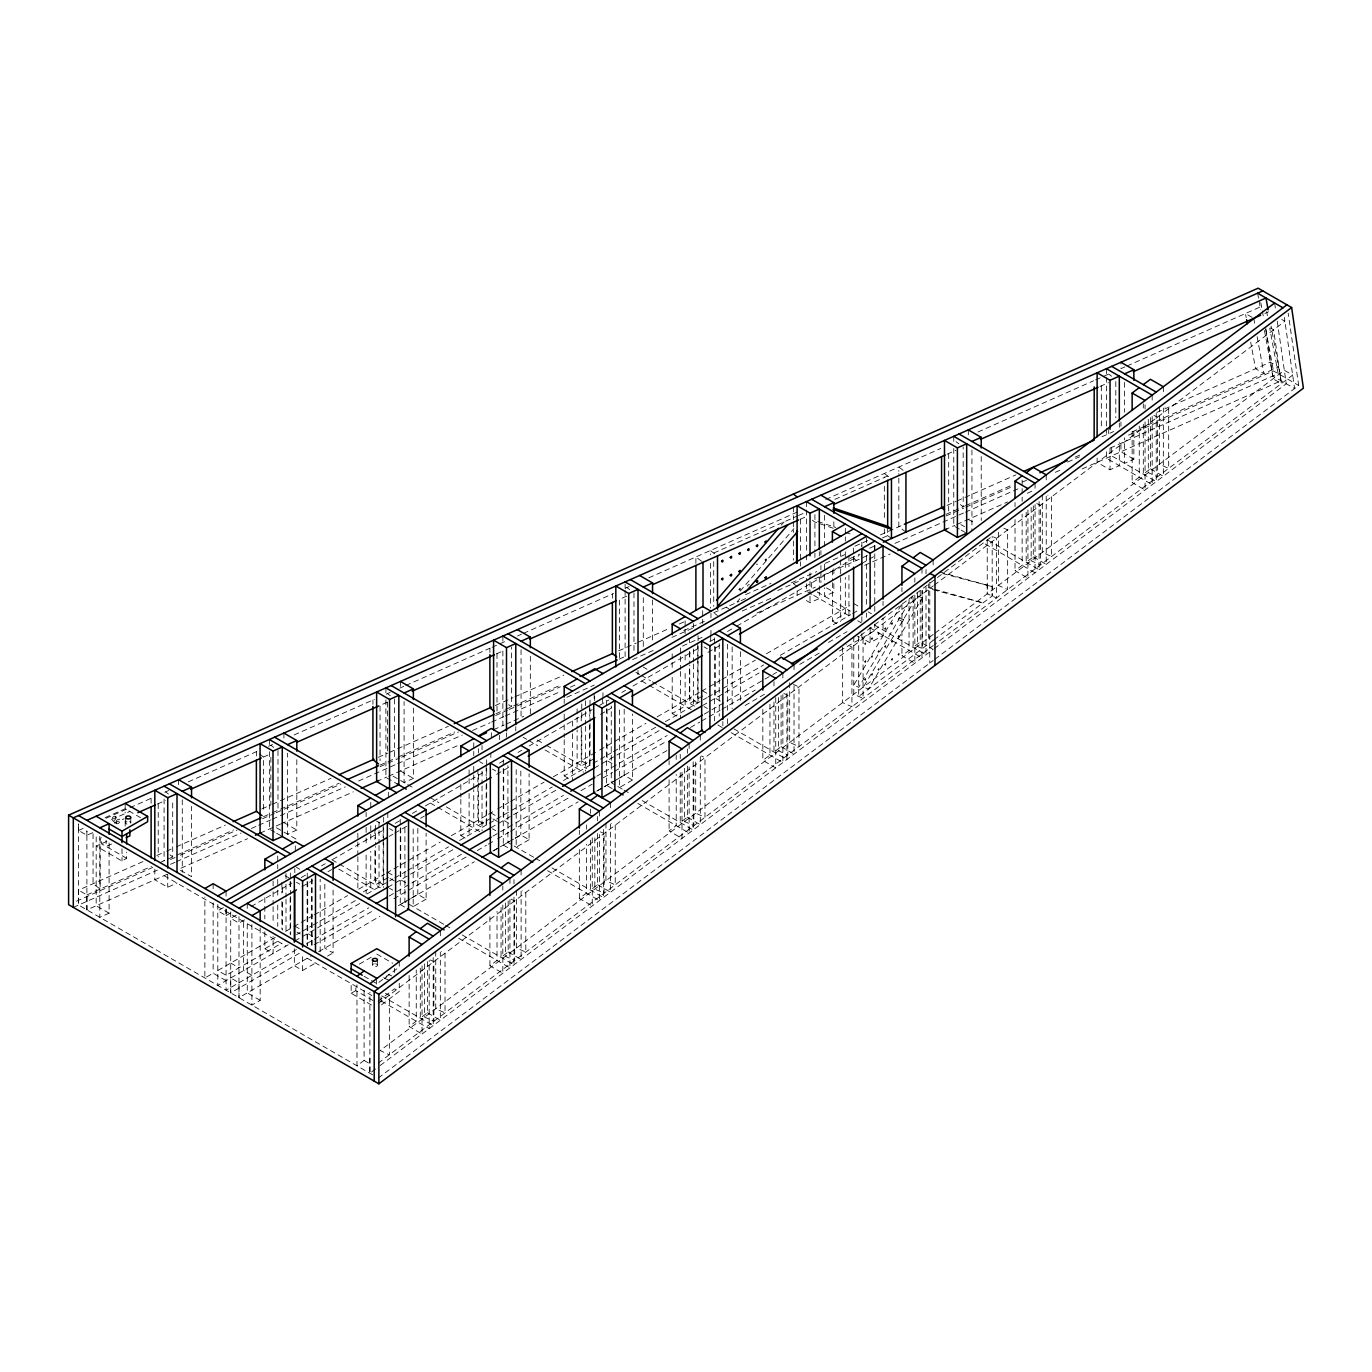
<?xml version="1.0" encoding="UTF-8"?>
<svg xmlns="http://www.w3.org/2000/svg" width="1372" height="1372" viewBox="0 0 1372 1372"><rect width="100%" height="100%" fill="white"/><g stroke="black" fill="none" stroke-linecap="round" stroke-linejoin="round"><path stroke-width="0.75" stroke-dasharray="5 3.75" d="M372.687 1074.859L78.547 905.04L78.547 890.136L143.134 861.513M92.764 832.667L86.899 835.274L78.547 830.454L78.547 824.058L78.547 905.04M167.213 874.273L86.899 909.859L86.899 894.938L78.547 890.136M86.899 835.274L86.899 831.003L86.899 909.859M223.362 907.629L217.805 910.854L226.071 915.621L226.071 909.224M299.302 953.3L230.719 992.899L230.719 977.979L238.985 982.746L238.985 997.667L311.907 955.581M294.328 948.669L294.328 965.717L302.595 970.501L315.509 963.041M302.595 970.501L302.595 953.437M307.242 881.544L307.242 945.479L307.242 868.75M320.173 951.825L320.173 879.366M324.821 884.185L324.821 948.121L333.087 952.888L333.087 888.953M371.469 1005.024L351.163 993.294L351.163 983.107M372.927 1000.497L355.828 990.618L355.828 984.496M375.585 1068.959L369.891 1073.247L369.891 992.265M376.357 984.118L376.357 978.013M381.039 997.032L381.039 1005.179L399.252 991.476L399.252 983.33M424.634 963.864L424.634 1017.149L433.895 1021.248L433.895 961.583L430.191 959.937M435.747 951.242L435.747 1008.78L445.025 1012.879L445.025 953.214L441.321 951.568M505.393 903.085L505.393 956.37L514.672 960.486L514.672 900.804L510.967 899.157M516.524 890.462L516.524 948.001L525.802 952.117L525.802 892.435L522.08 890.788M594.831 837.932L594.831 889.073L604.109 893.189L604.109 833.507L600.404 831.878M605.961 823.166L605.961 880.704L615.239 884.82L615.239 825.155L611.518 823.509M684.577 768.269L684.577 821.554L693.855 825.652L693.855 765.988M695.707 762.026L695.707 813.184L704.985 817.283L704.985 757.618L701.281 755.972M778.559 697.559L778.559 750.844L787.837 754.943L787.837 695.278L782.28 692.809M789.689 682.793L789.689 742.475L798.967 746.574L798.967 686.909L793.393 684.439M842.648 647.207L842.648 702.618L851.926 706.734L851.926 647.052L846.37 644.583M853.778 636.711L853.778 694.249L863.057 698.365L863.057 638.683L857.483 636.214M858.701 636.762L858.701 696.427L933.44 640.192L928.518 638.014L928.518 583.923M866.504 542.712L866.504 536.315M917.405 593.098L917.405 646.384L922.327 648.562L922.327 591.023M922.327 598.038L917.405 595.86L863.485 686.943L868.407 689.121L922.327 598.038L922.327 590.715M937.419 577.526L992.179 536.332L996.518 538.27L996.518 597.935L987.24 593.819L987.24 536.28M933.989 639.781L992.179 596.014L992.179 536.332M998.37 532.182L998.37 585.45L1007.648 589.566L1007.648 529.901L1003.927 528.254M1031.161 507.503L1031.161 560.771L1040.439 564.887L1040.439 505.222L1036.735 503.575M1042.291 494.863L1042.291 552.402L1051.569 556.518L1051.569 496.853L1047.848 495.206M1148.295 419.369L1148.295 472.654L1157.556 476.77L1157.556 417.088L1153.852 415.442M1159.409 406.747L1159.409 464.285L1168.687 468.401L1168.687 408.719L1164.982 407.072M747.757 585.261L747.757 586.17M901.267 604.915L853.778 685.143L858.701 687.338L912.672 596.151M781.285 525.116L784.047 521.909M740.16 591.109L793.891 528.666M737.056 601.965L739.8 598.758M757.653 564.218L756.366 564.235M748.083 584.798L749.352 584.781M860.416 635.476L935.704 578.83M378.003 1001.234L394.57 988.766L399.252 991.476M378.226 1003.481L933.217 585.895M934.212 585.158L1284.895 321.288L1281.568 319.367M364.095 990.104L364.095 1060.436L356.977 1065.787L356.977 984.804M422.044 965.819L422.044 1034.008L409.13 1026.548L416.248 1021.197L416.248 970.038M427.412 961.652L427.412 1012.793L420.295 1018.161L420.295 967.003M502.821 905.04L502.821 973.228L489.907 965.768L497.024 960.417L497.024 911.402M508.172 900.872L508.172 952.014L501.054 957.382L501.054 906.223M592.258 837.743L592.258 905.932L579.344 898.471L586.461 893.121L586.461 844.106M597.609 833.576L597.609 884.734L590.492 890.085L590.492 838.927M682.004 772.35L682.004 838.412L669.09 830.952L676.207 825.601L676.207 774.443M687.355 766.056L687.355 817.197L680.238 822.548L680.238 771.407M775.746 697.542L775.746 767.874L762.832 760.414L769.949 755.063L769.949 703.905M781.097 695.518L781.097 746.66L773.98 752.028L773.98 698.742M914.85 595.019L914.85 663.208L901.936 655.747L909.053 650.397L909.053 599.238M920.218 590.852L920.218 641.993L913.1 647.361L913.1 594.076M1027.937 509.921L1027.937 578.127L1015.023 570.666L1022.14 565.315L1022.14 514.157M1033.288 505.771L1033.288 556.912L1026.17 562.263L1026.17 511.121M1145.054 421.804L1145.054 489.993L1132.14 482.55L1139.257 477.182L1139.257 426.04M1150.422 417.637L1150.422 468.795L1143.305 474.146L1143.305 423.005M933.286 634.43L380.164 1050.592L389.356 1054.776L389.356 995.112L383.783 992.642M934.984 633.144L1284.329 370.303L1292.664 375.105L934.761 644.394M378.226 1063.146L933.217 645.577M380.147 1065.529L933.132 649.453L920.218 641.993M934.281 648.596L1286.267 383.748L1276.852 318.544M378.226 1078.066L933.2 660.498M934.915 659.212L1298.701 385.481L1288.154 313.108M106.913 841.328L96.177 846.078L122.005 860.999L126.653 858.306L126.653 852.201M226.071 915.621L231.628 912.414M236.276 915.09L230.719 918.314L238.985 923.082L244.542 919.875M251.11 906.532L291.893 882.985M301.154 877.634L308.563 873.364M321.545 865.869L325.25 863.725M332.659 859.455L384.572 829.477M395.205 823.337L401.241 819.856M412.372 813.425L417.928 810.217M425.354 805.947L486.511 770.618M499.494 763.124L505.05 759.917M518.033 752.422L521.737 750.295M529.146 746.008L592.172 709.616M599.581 705.345L608.859 699.994M621.825 692.5L625.529 690.356M632.955 686.086L699.686 647.55M709.804 641.702L715.344 638.512M727.486 631.497L734.895 627.227M736.747 626.147L859.129 555.506M302.012 886.689L312.302 880.755M327.959 871.717L331.664 869.574M389.134 836.406L392.838 834.262M394.69 833.181L407.158 825.995M420.638 818.209L424.342 816.066M496.63 774.322L510.161 766.519M600.439 714.4L611.672 707.918M707.952 652.335L720.917 644.84M861.856 563.463L867.396 560.273M869.213 559.227L874.77 556.003M226.071 980.671L213.14 973.211L204.874 977.979L204.874 896.996M275.257 937.35L217.805 970.519L226.071 975.286L281.672 943.181M285.565 931.399L291.944 927.712M293.797 926.649L299.353 923.425M301.205 922.361L312.336 915.947M314.188 914.867L347.545 895.607M358.675 889.193L384.623 874.204M386.475 873.141L392.032 869.917M393.884 868.853L406.867 861.359M408.719 860.295L440.223 842.099M451.354 835.685L487.129 815.037M488.432 814.282L495.841 809.995M497.693 808.931L508.823 802.5M510.676 801.437L544.032 782.177M553.31 776.826L597.78 751.136M599.65 750.072L612.615 742.578M614.467 741.497L645.989 723.318M657.102 716.887L700.577 691.78M701.589 691.214L720.129 680.495M721.981 679.432L755.355 660.172M766.468 653.741L849.903 605.584M264.83 931.691L264.83 948.738L277.744 941.278M363.374 891.834L370.766 887.581L370.766 851.343M388.327 877.428L375.413 884.889L375.413 846.524M460.838 799.344L460.838 835.565L473.752 828.105L473.752 789.758M491.33 817.969L478.416 825.43L478.416 789.192M564.201 739.68L564.201 775.9L577.115 768.44L577.115 730.076M594.676 758.304L581.762 765.765L581.762 729.527M672.194 677.322L672.194 713.543L685.125 706.083L685.125 669.862M702.687 695.947L689.773 703.407L689.773 665.043M832.392 582.688L832.392 621.053L845.323 613.593L845.323 577.372M296.506 934.624L300.211 932.48M302.063 931.417L311.324 926.066M313.193 925.002L355.811 900.375M366.941 893.961L392.889 878.972M394.742 877.909L405.872 871.494M407.724 870.414L448.507 846.867M459.62 840.453L487.42 824.4M489.272 823.337L495.395 819.804M496.698 819.05L509.664 811.555M511.516 810.492L552.299 786.945M563.429 780.531L591.229 764.478M593.081 763.398L598.741 760.122M600.49 759.128L611.62 752.696M613.473 751.633L656.108 727.006M665.369 721.655L707.009 697.628M708.003 697.045L763.621 664.94M780.291 655.319L850.743 614.639M852.595 613.576L860.004 609.288M288.24 944.776L217.805 985.439L217.805 904.457M294.791 940.986L362.38 901.97M387.813 887.272L453.206 849.525M490.816 827.813L557.015 789.603M594.162 768.149L660.807 729.664M702.43 705.637L759.059 672.949M296.455 949.578L226.071 990.207L226.071 908.213M306.762 943.627L368.794 907.801M389.134 896.07L461.472 854.293M492.994 836.114L563.429 795.434M596.786 776.175L667.221 735.512M704.299 714.109L771.03 675.573M772.882 674.51L776.586 672.366M828.431 642.439L847.021 631.703M314.137 944.742L373.441 910.494M393.833 898.729L406.815 891.234M408.667 890.154L466.12 856.986M477.25 850.571L486.511 845.221M488.363 844.14L495.789 839.87M497.642 838.789L508.755 832.375M510.607 831.295L569.929 797.063M581.042 790.632L592.172 784.218M603.286 777.787L612.564 772.436M614.416 771.373L666.312 741.412M690.408 727.486L699.686 722.135M701.538 721.072L720.077 710.37M721.929 709.307L755.286 690.03M799.773 664.357L820.164 652.575M400.264 827.831L400.264 904.56L410.451 898.677M412.303 897.597L417.825 894.407L426.109 899.174L426.109 833.113M494.023 850.417L499.562 847.21M503.267 768.371L503.267 845.083L513.454 839.201M515.289 838.138L520.828 834.948L529.095 839.715L529.095 773.654M597.386 790.752L624.191 775.266L632.458 780.051L632.458 713.972M318.698 951.654L379.855 916.342M398.395 905.64L409.525 899.209M411.377 898.146L474.386 861.753M492.925 851.052L498.499 847.845M500.351 846.781L513.317 839.287M515.169 838.223L578.195 801.831M596.734 791.13L602.291 787.922M604.143 786.842L615.273 780.428M617.126 779.347L667.169 750.467M745.03 705.517L765.405 693.735M839.561 650.928L874.77 630.606L874.77 624.209M327.548 956.095L333.087 952.888M426.109 899.174L413.178 906.635L413.178 825.652M529.095 839.715L516.181 847.176L516.181 766.193M632.458 780.051L619.527 787.511L619.527 708.655M861.856 633.795L861.856 638.066L870.122 642.833L883.036 635.373L883.036 618.326M260.166 927.901L260.166 1000.36L251.899 1005.127L251.899 924.145M359.31 964.139L373.287 956.061M351.163 993.294L355.828 990.618M105.078 817.661L125.161 808.777L140.51 817.643M78.547 830.454L84.429 827.848M105.987 818.295L153.012 797.475M164.777 792.261L168.687 790.529M188.29 781.851L256.873 751.462M268.62 746.248L272.548 744.516M294.105 734.963L374.436 699.377M386.201 694.163L390.111 692.431M399.921 688.092L403.831 686.36M405.803 685.486L490.061 648.15M492.016 647.292L505.736 641.204M517.484 636.008L521.411 634.276M523.367 633.401L613.507 593.476M625.255 588.262L629.182 586.53M648.785 577.835L800.288 510.71M825.704 499.459L940.746 448.49M977.979 432.009L1093.587 380.781M1095.542 379.924L1109.262 373.836M1124.937 366.89L1121.027 368.639L1120.941 362.259M1126.909 366.032L1260.148 307.002M111.595 819.564L129.86 811.487M713.732 553.053L797.767 515.821M798.453 515.529L803.889 513.111M834.896 499.374L887.667 475.998M114.322 823.114L124.132 818.775M157.437 804.026L165.48 800.459M263.252 757.138L271.09 753.674M387.298 702.19L380.044 705.397L380.044 760.808M496.441 653.844L504.279 650.362M626.73 596.117L619.492 599.324L619.492 659.006M800.168 519.285L808.005 515.821M947.126 454.183L955.941 450.273M1099.967 386.475L1108.576 382.651M1264.812 313.433L1268.483 311.804M111.595 844.037L106.124 846.455L106.124 840.333M156.837 855.459L164.657 851.978M166.612 851.12L174.433 847.656M176.405 846.781L225.317 825.104M261.812 808.948L270.867 804.935L270.867 753.777M272.291 804.301L330.995 778.301M378.363 757.31L387.744 753.159M389.699 752.285L395.565 749.695M397.52 748.82L448.404 726.285M495.326 705.5L512.974 697.679M514.929 696.805L563.858 675.144M618.652 650.86L636.248 643.056M638.22 642.199L669.519 628.325M679.312 623.986L685.177 621.396M745.562 594.642L770.978 583.374M855.013 546.142L868.699 540.088M880.43 534.891L902.382 525.167M947.006 505.393L956.061 501.38M957.176 500.883L963.041 498.293M965.013 497.419L1015.88 474.883M1101.99 436.742L1113.721 431.528M1156.768 412.458L1270.266 362.191L1278.618 366.993L1129.893 432.883M713.732 612.735L739.131 601.468M741.086 600.61L746.951 598.003M825.121 563.378L844.672 554.717M882.522 537.944L887.667 535.663L887.667 526.316M86.899 894.938L151.469 866.332M160.044 862.542L174.947 855.939M176.902 855.065L233.652 829.923M263.493 816.7L270.833 813.459M272.548 812.687L279.219 809.737M280.625 809.12L339.33 783.12M380.044 765.079L396.079 757.979M398.034 757.104L454.784 731.962M495.875 713.766L504.261 710.044M505.651 709.427L560.445 685.16M619.149 659.143L626.73 655.782M683.736 630.537L707.215 620.127M791.352 582.86L816.803 571.592M869.625 548.183L875.508 545.576M945.943 514.38L964.396 506.199M965.511 505.702L1012.485 484.899M1075.099 457.15L1082.937 453.686M76.438 901.198L152.824 867.361M170.454 859.541L178.291 856.077M180.246 855.202L237.064 830.043M262.515 818.758L274.28 813.562M276.235 812.687L340.873 784.047M380.044 766.691L399.629 758.013M401.602 757.155L458.402 731.979M495.618 715.498L507.366 710.284M509.338 709.427L560.256 686.858M671.903 637.397L695.415 626.987M777.684 590.543L801.197 580.116M850.177 558.421L859.987 554.082M946.2 515.889L963.847 508.069M965.802 507.194L1010.872 487.232M1022.62 482.018L1026.548 480.286M1067.708 462.055L1079.455 456.842M1128.453 435.147L1273.456 370.903L1298.701 385.481M73.299 907.372L157.437 870.105M170.574 864.291L175.05 862.302M176.439 861.685L241.043 833.061M251.368 828.482L257.25 825.893M258.673 825.258L270.936 819.821M272.376 819.187L345.298 786.876M358.521 781.028L396.182 764.324M397.674 763.672L462.278 735.049M472.5 730.521L490.113 722.718M491.639 722.049L503.816 716.647M505.359 715.978L560.565 691.505M570.358 687.166L578.178 683.702M632.612 659.589L656.468 649.025M742.252 611.02L771.922 597.883M814.676 578.933L867.721 555.437M894.956 543.381L963.487 513.008M965.425 512.15L1020.254 487.866M1055.342 472.311L1063.317 468.778M1110.068 448.078L1278.155 373.613L1269.717 328.114M180.933 868.202L247.543 838.704M260.08 833.147L280.18 824.229M280.848 823.937L353.324 791.833M376.631 781.508L386.63 777.067M388.585 776.209L457.15 745.836M493.594 729.681L504.176 724.999M506.131 724.142L513.694 720.78M513.968 720.66L523.761 716.321M566.859 697.233L594.299 685.074M682.45 646.023L702.035 637.345M756.898 613.044L815.362 587.147M864.652 565.315L890.119 554.031M944.485 529.935L954.758 525.39M956.713 524.516L1007.648 501.946M1027.251 493.268L1035.088 489.804M1082.096 468.967L1281.139 380.799L1271.107 326.124M109.091 842.888L109.091 913.203L99.813 917.319L99.813 836.337M154.813 869.111L154.813 879.778L167.727 887.238L177.005 883.122M296.815 759.728L296.815 830.043L287.537 834.159L287.537 753.177M413.366 708.089L413.366 778.404L404.088 782.52L404.088 701.538M806.342 600.559L810.029 602.685L819.307 598.569L819.307 592.19M833.85 583.615L833.85 592.138L824.572 596.237L824.572 587.713M1097.12 458.059L1097.12 462.313L1110.034 469.773L1119.312 465.674L1119.312 442.23M1133.855 431.528L1133.855 459.226L1124.577 463.342L1124.577 437.771M939.837 571.918L992.179 586.65L992.179 596.014M942.701 573.565L992.179 586.65M932.84 588.794L928.518 587.645L933.44 589.84M934.898 589.343L982.969 602.925L933.938 589.96M903.668 619.612L898.42 618.035L898.283 619.561L902.622 621.482L903.668 619.612L902.622 621.482M898.283 619.561L899.329 617.692M817.763 521.446L835.737 527.517M833.267 528.254L814.917 522.063L811.126 519.216M845.306 532.319L853.35 535.029M388.173 974.343L391.655 975.886M384.486 978.287L389.699 980.603M1252.104 317.361L1245.433 313.519L1246.188 317.601M1270.266 327.857L1273.61 329.777L1281.379 383.611L1273.044 378.792L1265.276 324.958M1133.855 459.226L1120.941 451.765L1120.941 441.115M1150.422 468.795L1163.336 476.255L1163.336 408.05M968.306 519.388L975.681 523.658M1033.288 556.912L1046.219 564.372L1046.219 496.184M960.846 524.55L964.567 526.694M988.149 540.311L1039.101 569.723L1039.101 501.535M959.302 529.026L953.763 525.836L953.763 444.854M961.137 530.089L966.677 533.296M985.165 543.964L1035.054 572.776L1035.054 504.57M853.59 558.696L856.9 560.599M826.458 587.868L833.85 592.138M853.59 603.457L858.546 606.321M868.167 611.861L871.46 613.781M817.18 591.984L850.383 611.157M874.358 624.997L926.014 654.821L926.014 586.616M811.932 594.316L806.393 591.126L806.393 578.332M813.733 595.362L850.417 616.543M857.757 620.779L861.427 622.888M869.814 627.741L921.984 657.857L921.984 589.651M832.392 621.053L837.366 623.917M704.076 646.915L707.386 648.836M702.43 690.716L707.386 693.58M720.317 701.041L715.344 698.177L715.344 647.035M643.331 667.118L647.018 669.244M781.097 746.66L794.028 754.12L794.028 685.931M704.076 706.597L707.386 708.501M635.853 672.263L639.592 674.424M641.341 675.436L650.482 680.718M652.317 681.781L694.729 706.271M733.866 728.858L786.911 759.488L786.911 691.282M641.702 681.027L647.241 684.216M649.093 685.28L693.392 710.868M717.882 724.999L722.838 727.863M731.19 732.682L782.863 762.523L782.863 692.191M672.194 713.543L677.168 716.407M612.049 763.552L607.093 760.688L607.093 707.403M687.355 817.197L700.286 824.658L700.286 756.469M537.258 740.057L544.53 744.259M546.348 745.305L586.719 768.629M622.185 789.037L611.26 782.726L611.26 706.014M624.003 790.083L631.292 794.285M642.199 800.596L693.169 830.009L693.169 761.82M523.041 737.227L526.711 739.337M528.546 740.4L537.704 745.699M545.044 749.935L583.546 772.162M612.118 788.591L606.613 785.419L606.613 708.689M637.791 803.409L689.121 833.061L689.121 766.982M564.201 775.9L569.157 778.764M479.548 761.632L482.858 763.552M492.462 769.092L495.772 771.013M490.816 812.893L495.772 815.757M508.686 823.217L503.73 820.353L503.73 769.212M492.977 818.93L499.597 822.737M400.453 770.961L413.366 778.404M597.609 884.734L610.54 892.177L610.54 823.989M492.462 828.774L495.772 830.677M393.009 776.123L405.872 783.549M407.707 784.613L415.047 788.849M429.745 797.338L438.92 802.637M446.277 806.873L483.373 828.294M533.622 857.243L507.914 842.408L507.914 765.679M535.457 858.306L542.798 862.542M551.99 867.859L603.423 897.545L603.423 829.34M398.823 784.853L385.909 777.392L385.909 696.41M430.276 803.014L435.816 806.204M437.668 807.268L482.035 832.89M503.267 845.083L508.223 847.947M547.617 870.706L599.375 900.581L599.375 834.519M460.838 835.565L465.794 838.429M376.545 821.108L379.855 823.011M389.476 828.568L392.769 830.472M387.813 872.369L392.769 875.233M405.7 882.676L400.744 879.812L400.744 824.418M389.991 878.389L396.594 882.213M283.901 822.583L296.815 830.043M508.172 952.014L521.103 959.474L521.103 891.286M389.476 888.233L392.769 890.136M276.458 827.762L298.65 840.573M331.921 859.781L337.461 862.988M339.313 864.051L380.37 887.753M443.739 924.282L404.911 901.867L404.911 825.138M445.574 925.345L452.983 929.616M462.227 934.949L513.986 964.842L513.986 896.636M274.897 832.221L269.358 829.031L269.358 748.049M276.664 833.25L282.272 836.491M338.815 869.128L375.722 890.445M400.264 904.56L405.752 907.715M458.763 938.328L509.938 967.877L509.938 899.672M296.455 867.344L299.765 869.265M285.187 875.765L290.144 878.629L290.144 889.279M296.455 882.265L299.765 884.168M376.786 954.054L392.786 963.281M294.791 926.066L299.765 928.93M312.679 936.39L307.722 933.526L307.722 882.385M296.969 932.085L300.279 934.006M180.469 870.294L191.548 876.674L191.548 806.359M364.095 976.298L369.617 979.488M371.469 980.551L377.008 983.758L399.252 967.02L399.252 961.652M427.412 1012.793L440.326 1020.254L440.326 952.065M381.742 995.901L433.209 1025.604L433.209 957.416M164.091 875.662L286.011 946.045M307.242 958.256L371.915 995.592M381.142 1000.925L429.179 1028.657L429.162 960.451M126.653 858.306L101.442 843.746L101.442 837.64M264.83 948.738L273.097 953.523L273.097 936.459M230.719 963.058L238.985 967.843M251.899 975.286L243.633 970.519L243.633 919.377M260.166 1000.36L247.252 992.899L247.252 922.567M109.091 913.203L96.177 905.76L96.177 835.428M364.095 1060.436L371.469 1064.689M1108.696 374.093L1111.543 376.237M956.061 441.715L958.908 443.859M960.331 504.587L963.178 506.731L963.178 447.066M903.102 470.287L898.832 467.063L898.832 471.333M888.61 476.701L884.34 473.494L884.34 477.748M905.949 532.096L898.832 526.745L898.832 473.46M891.457 538.51L884.34 533.159L884.34 528.906M793.359 583.597L797.355 586.616M714.658 553.756L710.387 550.549L710.387 554.803M701.589 561.251L695.896 556.963L695.896 563.36M726.388 607.127L730.161 609.974M714.658 613.438L717.505 615.582M626.867 587.542L629.714 589.686M508.652 704.693L511.499 706.837L511.499 647.155M387.419 693.615L390.283 695.758M270.867 745.253L273.714 747.397M259.222 753.828L263.493 757.035L263.493 812.447M165.6 791.884L168.447 794.028M169.871 854.773L172.718 856.917L172.718 799.379M115.625 816.529A2.555 1.664 -53 0 1 114.202 820.473A2.555 1.664 -53 0 1 112.127 818.484A2.555 1.664 -53 0 1 115.625 816.529L119.621 819.547M112.35 820.456L116.363 823.474M1266.648 311.581L1267.419 315.714M1260.799 302.663L1261.948 308.872M1262.343 310.93L1263.869 319.213M1265.79 329.554L1273.456 370.903M1257.627 293.196L1258.759 299.405M1259.067 301.085L1260.662 309.763M1264.452 330.446L1272.804 375.979L1294.602 388.568L1284.346 317.447M1253.768 318.321L1254.9 324.461M1257.146 336.723L1263.904 373.51L1255.552 368.708L1250.681 342.125M1274.622 303.006L1275.446 308.786M1163.336 386.75L1163.336 393.129M1156.219 413.418L1156.219 481.606L1111.663 455.881L1111.663 447.358M1152.171 395.136L1152.171 403.66M1152.171 416.453L1152.171 484.642L1106.398 458.214L1106.398 451.817M1145.054 404.757L1145.054 409.01M1143.305 403.814L1143.305 408.084M1132.14 431.391L1132.14 482.55M1124.577 382.359L1124.577 412.183M1120.941 421.941L1120.941 426.195M1119.312 423.039L1119.312 427.309M1115.813 381.57L1115.813 417.808M1110.034 448.473L1110.034 469.773M1108.696 429.505L1108.696 433.758M1106.398 368.708L1106.398 375.105M1106.398 377.231L1106.398 426.246M1106.398 428.373L1106.398 434.77M1101.322 385.875L1101.322 428.493M1046.219 474.866L1046.219 481.263M1035.054 483.253L1035.054 489.65M1022.14 480.063L1022.14 486.46M1022.14 488.586L1022.14 494.983M1022.14 497.11L1022.14 501.38M1015.023 502.461L1015.023 506.731M1015.023 519.525L1015.023 570.666M987.24 584.455L987.24 593.819M981.22 456.516L981.22 520.451M971.942 449.982L971.942 530.964M968.306 429.882L968.306 436.279M953.763 436.33L953.763 442.71M948.687 453.48L948.687 513.162M933.132 559.947L933.132 566.344M929.787 582.088L929.787 663.07M926.014 569.569L926.014 573.822M921.984 568.351L921.984 576.875M914.85 577.955L914.85 582.225M901.936 587.559L901.936 591.812M901.936 604.606L901.936 655.747M884.34 486.271L884.34 520.365M883.036 601.279L883.036 605.532M874.77 553.876L874.77 611.415M870.122 627.913L870.122 642.833M866.504 555.506L866.504 604.52M866.504 613.044L866.504 617.297M861.856 616.748L861.856 623.145M853.59 548.045L853.59 565.092M848.942 556.003L848.942 566.67M848.942 575.194L848.942 615.685M845.323 528.357L845.323 534.737M845.323 536.881L845.323 541.134M845.323 551.784L845.323 560.325M845.323 562.451L845.323 568.848M840.676 551.235L840.676 621.567M833.85 521.806L833.85 528.203M833.85 568.694L833.85 575.091M832.392 569.912L832.392 580.562M824.572 515.255L824.572 547.222M824.572 564.269L824.572 572.81M824.572 574.937L824.572 585.587M820.919 550.584L820.919 554.837M820.919 565.504L820.919 569.757M820.919 571.884L820.919 582.551M819.307 551.698L819.307 555.952M819.307 577.269L819.307 590.046M814.917 514.62L814.917 551.115M814.917 553.242L814.917 557.512M811.658 582.397L811.658 588.794M810.029 572.844L810.029 579.241M810.029 581.368L810.029 594.162M810.029 596.288L810.029 602.685M806.393 501.603L806.393 508M806.393 510.127L806.393 552.762M806.393 554.888L806.393 561.285M800.425 519.165L800.425 559.656M800.425 561.8L800.425 566.053M797.115 590.972L797.115 595.225M794.028 664.614L794.028 673.138M793.359 506.868L793.359 519.662M793.359 521.789L793.359 532.439M793.359 540.98L793.359 560.153M782.863 673.017L782.863 679.397M773.98 681.695L773.98 685.949M762.832 709.273L762.832 760.414M740.417 651.649L740.417 700.68M732.151 646.881L732.151 708.689M727.503 644.188L727.503 710.267M727.503 718.791L727.503 725.188M722.838 721.466L722.838 725.737M719.22 643.691L719.22 716.15M714.572 637.843L714.572 644.24M714.572 646.366L714.572 720.969M713.732 561.577L713.732 606.338M710.953 613.335L710.953 617.606M710.953 630.383L710.953 636.78M710.696 635.819L710.696 642.216M710.387 563.326L710.387 608.088M702.687 610.694L702.687 617.091M702.687 619.218L702.687 623.488M700.286 735.152L700.286 741.549M698.039 635.716L698.039 644.24M698.039 646.366L698.039 659.16M698.039 661.287L698.039 703.905M697.782 643.279L697.782 656.073M697.782 658.2L697.782 702.961L689.516 698.177L689.516 666.209M693.392 623.488L693.392 627.741M693.392 649.059L693.392 661.836M693.392 663.979L693.392 706.597M689.773 652.249L689.773 662.916M689.516 638.512L689.516 642.765M689.516 651.288L689.516 657.685M689.121 743.538L689.121 752.062M687.355 749.009L687.355 753.262M685.125 620.847L685.125 627.227M685.125 629.371L685.125 633.624M685.125 654.941L685.125 661.338M680.461 647.996L680.461 654.375M680.461 656.519L680.461 669.296M680.461 671.44L680.461 718.311M680.238 754.36L680.238 758.613M676.207 755.269L676.207 759.522M672.194 653.878L672.194 660.258M672.194 662.402L672.194 668.799M669.09 760.62L669.09 764.89M669.09 779.811L669.09 830.952M652.558 599.993L652.558 640.484M643.279 597.712L643.279 650.98M638.014 670.359L638.014 674.63M633.984 592.91L633.984 652.575M625.1 584.06L625.1 588.314M625.1 590.44L625.1 656.519M624.191 709.204L624.191 775.266M612.375 593.973L612.375 598.226M610.54 802.671L610.54 809.068M606.613 700.166L606.613 706.563M602.96 692.74L602.96 699.137M602.428 698.331L602.428 702.584M599.375 811.075L599.375 817.472M597.609 816.529L597.609 820.799M594.676 696.496L594.676 700.749M594.162 693.546L594.162 699.943M590.492 809.103L590.492 813.356M590.029 700.2L590.029 706.597M590.029 708.724L590.029 721.518M590.029 723.644L590.029 766.262M589.514 705.791L589.514 716.441M589.514 724.965L589.514 765.456L581.248 760.688L581.248 724.45M586.461 824.932L586.461 829.185M585.381 700.749L585.381 709.29M585.381 711.416L585.381 724.193M585.381 726.337L585.381 771.081M581.762 703.956L581.762 710.353M581.762 712.48L581.762 721.003M581.248 715.927L581.248 722.324M579.344 830.283L579.344 834.536M579.344 849.457L579.344 898.471M577.115 708.775L577.115 715.155M577.115 717.299L577.115 727.949M572.467 721.003L572.467 731.653M572.467 733.797L572.467 780.668M564.201 699.171L564.201 703.442M564.201 714.092L564.201 722.615M564.201 724.759L564.201 737.536M530.329 656.262L530.329 715.944M521.051 649.728L521.051 717.916M521.103 869.968L521.103 878.492M520.828 771.013L520.828 834.948M515.786 726.645L515.786 730.899M513.986 879.589L513.986 883.842M509.938 878.372L509.938 884.751M506.508 732.888L506.508 737.141M503.267 759.848L503.267 766.228M502.872 636.076L502.872 642.456M502.872 650.997L502.872 725.582M502.821 885.849L502.821 890.119M499.597 735.358L499.597 739.628M497.007 653.587L497.007 713.251M491.33 732.717L491.33 739.114M490.816 753.228L490.816 757.481M489.89 648.236L489.89 652.489M489.907 916.753L489.907 965.768M486.683 759.882L486.683 766.262M486.683 768.406L486.683 781.183M486.683 783.309L486.683 825.944M486.168 765.456L486.168 776.106M486.168 784.63L486.168 825.138L477.885 820.353L477.885 784.132M482.035 745.51L482.035 749.781M482.035 771.081L482.035 783.875M482.035 786.002L482.035 830.763M478.416 748.7L478.416 752.971M478.416 774.288L478.416 787.065M477.885 769.212L477.885 781.989M473.752 742.869L473.752 749.266M473.752 751.393L473.752 755.646M473.752 766.313L473.752 772.71M473.752 774.837L473.752 787.614M469.104 770.018L469.104 776.415M469.104 778.541L469.104 784.938M469.104 793.462L469.104 836.08M460.838 784.424L460.838 797.218M440.326 930.748L440.326 937.145M417.825 828.345L417.825 894.407M409.13 975.406L409.13 1026.548M400.453 681.438L400.453 687.835M400.264 819.307L400.264 825.704M394.553 698.983L394.553 758.647M394.57 968.392L394.57 972.456M388.327 792.193L388.327 798.573M387.813 812.687L387.813 819.084M387.419 702.155L387.436 753.297M385.909 687.887L385.909 694.283M383.68 817.215L383.68 825.738M383.68 827.865L383.68 840.642M383.68 842.785L383.68 887.53M383.165 824.915L383.165 837.709M383.165 839.836L383.165 884.597L374.899 879.812L374.899 847.845M379.032 822.017L379.032 828.414M379.032 830.54L379.032 843.334M379.032 845.461L379.032 888.096M377.471 959.868L377.471 965.236M375.413 825.224L375.413 831.621M375.413 833.747L375.413 844.397M374.899 828.671L374.899 839.321M372.927 700.046L372.927 704.299M372.344 959.868L372.344 965.236M370.766 802.328L370.766 808.725M370.766 825.773L370.766 832.169M370.766 834.296L370.766 842.82M369.891 1058.327L369.891 1073.247M366.118 812.43L366.118 816.7M366.118 827.35L366.118 835.874M366.118 838L366.118 846.524M366.118 855.065L366.118 893.412M357.852 833.233L357.852 854.55M357.852 856.677L357.852 888.644M295.306 845.889L295.306 852.286M294.791 868.527L294.791 872.781M290.658 873.038L290.658 879.435M290.658 881.561L290.658 894.355M290.658 896.482L290.675 934.847M290.144 897.803L290.144 934.04M286.011 873.604L286.011 882.127M286.011 884.254L286.011 897.031M286.011 899.174L286.011 931.142M283.901 733.077L283.901 739.474M282.392 887.444L282.392 893.841M282.392 902.364L282.392 930.079M281.877 882.385L281.877 893.035M281.877 901.558L281.877 929.256M277.984 750.621L277.984 810.286M277.744 856.042L277.744 862.422M277.744 864.566L277.744 868.819M277.744 879.486L277.744 888.01M277.744 890.136L277.744 896.533M277.744 905.057L277.744 926.357M273.097 881.047L273.097 889.588M273.097 891.714L273.097 904.491M273.097 906.635L273.097 923.682M269.358 739.525L269.358 745.922M264.83 897.597L264.83 918.897M256.375 751.685L256.375 755.938M247.252 903.393L247.252 909.79M238.985 916.685L238.985 997.667M230.719 911.917L230.719 992.899M226.071 891.148L226.071 897.545M213.14 883.705L213.14 890.085M213.14 902.879L213.14 973.211M182.27 799.807L182.27 872.266M178.634 779.708L178.634 786.105M167.727 874.444L167.727 887.238M164.091 798.95L164.091 860.741M158.226 803.666L158.226 856.951M151.109 798.315L151.109 804.712M130.803 817.455L130.803 822.823M125.692 817.455L125.692 822.823M125.161 803.409L125.161 812.841M125.161 821.005L125.161 827.127M122.005 848.771L122.005 860.999M100.173 837.915L100.173 889.056L93.056 883.705L93.056 832.564M375.568 963.813A2.555 1.475 0 0 1 377.008 966.077A2.555 1.475 0 0 1 372.807 966.077A2.555 1.475 0 0 1 374.247 963.813M386.887 975.698A2.555 1.269 -66.1 0 1 385.223 978.167A2.555 1.269 -66.1 0 1 383.903 977.327M126.961 824.109A2.555 1.475 0 0 1 126.961 821.554M129.517 821.554A2.555 1.475 0 0 1 130.717 823.217M116.106 823.114A2.555 1.664 -53 0 1 117.941 819.444A2.555 1.664 -53 0 1 119.913 821.331A2.555 1.664 -53 0 1 116.723 823.697M311.89 878.852L311.89 947.057L311.89 878.852M861.856 542.163L861.856 546.416L861.856 542.163M874.77 545.353L874.77 551.75L874.77 545.353M864.737 643.931C865.818 646.435 866.452 640.295 864.737 643.931M864.737 661.836C865.801 664.357 866.469 658.114 864.737 661.836M864.737 679.723C865.818 682.244 866.452 676.104 864.737 679.723M871.409 638.906C872.489 641.444 873.141 635.202 871.409 638.906M871.409 656.811C872.489 659.332 873.089 653.158 871.409 656.811M871.409 674.715C872.506 677.254 873.107 670.977 871.409 674.715M878.08 633.881C879.178 636.402 879.726 630.263 878.08 633.881M878.08 651.786C879.178 654.324 879.778 648.047 878.08 651.786M878.08 669.69C879.178 672.194 879.726 666.072 878.08 669.69M884.751 628.856C885.849 631.394 886.449 625.186 884.751 628.856M884.751 646.761C885.866 649.282 886.398 643.142 884.751 646.761M884.751 664.665C885.849 667.186 886.449 660.995 884.751 664.665M891.423 623.848C892.52 626.369 893.121 620.161 891.423 623.848M891.423 641.736C892.52 644.274 893.121 638.066 891.423 641.736M891.423 659.64C892.52 662.179 893.121 655.97 891.423 659.64M898.094 636.728C899.192 639.266 899.792 632.989 898.094 636.728M898.094 654.615C899.209 657.154 899.775 650.945 898.094 654.615M738.976 589.377C740.331 592.19 741.274 585.861 738.976 589.377M765.062 559.913C766.416 562.743 767.36 556.415 765.062 559.913"/><path stroke-width="1.5" d="M294.328 942.272L294.328 876.211L302.595 880.978L315.509 873.535L315.509 952.374M302.595 947.057L302.595 880.978M333.087 880.43L333.087 863.382L324.821 858.615M351.163 972.919L351.163 963.47L376.786 948.669L399.252 961.652M716.493 600.422L778.541 528.306M717.505 606.475L787.837 524.756M745.322 592.361L797.664 531.513M356.977 976.281L364.095 970.93M409.13 956.215L409.13 937.042L416.248 931.691M420.295 928.655L427.412 923.287L440.326 930.748M489.907 895.436L489.907 876.262L497.024 870.911M501.054 867.859L508.172 862.508L521.103 869.968M579.344 828.156L579.344 808.966L586.461 803.615M590.492 800.579L597.609 795.211L610.54 802.671M669.09 758.493L669.09 741.446L676.207 736.078M680.238 733.042L687.355 727.692L700.286 735.152M762.832 690.082L762.832 670.908L769.949 665.557M773.98 662.522L781.097 657.154L794.028 664.614M901.936 585.415L901.936 566.242L909.053 560.891M913.1 557.838L920.218 552.487L933.132 559.947M1015.023 498.208L1015.023 481.16L1022.14 475.792M1026.17 472.757L1033.288 467.406L1046.219 474.866M1132.14 410.091L1132.14 393.027L1139.257 387.676M1143.305 384.64L1150.422 379.289L1163.336 386.75M369.891 983.741L1274.622 303.006M1286.936 304.824L374.196 991.596L374.196 1081.102M378.878 1083.811L378.878 994.306L1291.635 307.534L1258.124 288.189L68.6 815.157L68.6 904.663L378.878 1083.811L1303.4 388.19L1291.635 307.534M96.177 816.237L122.005 831.158L147.627 816.374L147.627 821.742L122.005 836.526L109.091 829.065M204.874 888.473L213.14 883.705L226.071 891.148M264.83 869.882L264.83 859.232L277.744 851.772M282.392 849.097L295.306 841.636L303.589 846.404M357.852 816.186L357.852 805.536L370.766 798.075M375.413 795.383L388.327 787.922L396.594 792.707M460.838 756.727L460.838 746.059L473.752 738.599M478.416 735.924L491.33 728.463L499.597 733.231M564.201 697.045L564.201 686.394L577.115 678.934M581.762 676.242L594.676 668.781L602.96 673.566M672.194 634.687L672.194 624.037L685.125 616.577M689.773 613.884L702.687 606.441L710.953 611.209M832.392 542.197L832.392 531.547L845.323 524.087M217.805 895.933L853.59 528.855M226.071 900.701L861.856 533.639M230.719 903.393L866.504 536.315M238.985 908.161L874.77 541.1M320.173 870.843L333.087 863.382M387.35 909.876L387.35 822.497L395.616 827.282L408.53 819.821L408.53 909.327L397.451 915.724M413.178 817.129L426.109 809.669L426.109 826.716M498.602 767.806L511.533 760.345L511.533 849.868L498.602 857.311L490.336 852.544L490.336 763.038L498.602 767.806L498.602 857.311M516.181 757.67L529.095 750.21L529.095 767.257M601.965 708.141L614.879 700.68L614.879 790.186L601.965 797.647L593.699 792.879L593.699 703.373L601.965 708.141L601.965 797.647M619.527 697.988L632.458 690.545L632.458 705.448M704.968 732.459L701.658 730.556L701.658 641.05L709.924 645.818L722.838 638.357L722.838 719.34M727.503 635.665L740.417 628.222L740.417 643.125M861.856 614.622L861.856 548.56L870.122 553.328L883.036 545.867L883.036 599.152M251.899 915.621L296.455 889.913M333.516 868.51L387.281 837.469M426.195 814.985L491.073 777.53M528.151 756.126L594.882 717.607M631.96 696.204L702.395 655.542M739.457 634.138L861.805 563.498M367.885 898.78L388.276 887.015M460.563 845.272L490.216 828.156M562.52 786.413L594.025 768.217M666.312 726.491L701.538 706.151M783.086 659.075L853.538 618.395M376.151 903.565L387.281 897.134M468.83 850.057L491.073 837.212M570.786 791.198L594.882 777.272M676.43 730.196L702.395 715.206M791.37 663.842L817.318 648.853M481.812 857.483L491.073 852.132M585.604 797.544L594.882 792.193M696.822 733.334L702.395 730.127M1262.806 290.898L73.299 817.866L73.299 907.372M86.899 820.353L1265.962 298.016L1268.122 309.832M99.813 827.813L109.091 823.697L109.091 834.365M154.813 860.587L154.813 790.272L167.727 797.732L177.005 793.616L177.005 872.472M182.27 791.284L191.548 787.168L191.548 797.835M272.994 751.084L282.272 746.985L282.272 836.491L272.994 840.59L260.08 833.147L260.08 743.624L272.994 751.084L272.994 840.59M287.537 744.653L296.815 740.537L296.815 751.187M389.545 699.463L398.823 695.347L398.823 784.853L389.545 788.969L376.631 781.508L376.631 692.003L389.545 699.463L389.545 788.969M404.088 693.014L413.366 688.898L413.366 699.566M493.594 729.681L493.594 640.175L506.508 647.635L515.786 643.537L515.786 724.519M521.051 641.204L530.329 637.088L530.329 647.738M615.822 667.015L615.822 586.033L628.736 593.493L638.014 589.377L638.014 653.312M643.279 587.045L652.558 582.946L652.558 593.596M797.115 563.257L797.115 505.719L810.029 513.179L819.307 509.063L819.307 549.555M824.572 506.731L833.85 502.632L833.85 513.282M957.399 447.889L966.677 443.773L966.677 533.296L957.399 537.395L944.485 529.935L944.485 440.429L957.399 447.889L957.399 537.395M971.942 441.441L981.22 437.342L981.22 447.992M1097.12 436.742L1097.12 372.807L1110.034 380.267L1119.312 376.168L1119.312 420.912M1124.577 373.836L1133.855 369.72L1133.855 380.37M137.835 812.704L155.482 804.884M190.742 789.26L261.297 758.013M296.558 742.389L378.861 705.928M412.183 691.162L494.469 654.701M529.746 639.078L615.959 600.885M653.192 584.386L798.624 519.971M833.473 504.536L945.171 455.041M980.431 439.417L1098.012 387.333M1133.289 371.709L1260.645 315.286M126.207 837.555L129.86 835.942L129.86 829.837M233.137 821.639L256.633 811.246M338.815 774.837L374.041 759.231M454.269 723.679L491.45 707.215M571.678 671.663L612.769 653.466M904.337 524.293L943.473 506.954M1023.718 471.419L1094.153 440.206L1094.204 386.904M241.489 826.458L261.057 817.798M347.15 779.639L378.466 765.782M464.559 727.623L493.92 714.623M580.013 676.482L617.194 660.018M883.328 542.112L943.987 515.237M1039.873 472.757L1067.279 460.632M255.381 835.222L261.246 832.615M361.162 788.351L378.792 780.548M478.708 736.284L486.546 732.82M897.94 550.549L946.92 528.855M833.267 507.966L887.667 526.316L891.457 529.163L833.027 509.441M929.787 573.547L935.001 575.863L935.001 665.369M1257.627 293.196L1282.957 307.825M1120.941 362.259L1133.855 369.72M1111.663 366.375L1156.219 392.1M1106.398 368.708L1152.171 395.136M1132.14 393.027L1145.054 400.487M968.306 429.882L981.22 437.342M959.028 433.998L1039.101 480.217M953.763 436.33L1035.054 483.253M1015.023 481.16L1027.937 488.621M820.919 495.172L833.85 502.632M811.658 499.271L926.014 565.298M806.393 501.603L921.984 568.351M901.936 566.242L914.85 573.702M832.392 531.547L840.676 536.315M732.151 623.437L740.417 628.222M639.644 575.485L652.558 582.946M630.365 579.584L698.039 618.669M719.22 630.897L786.911 669.965M625.1 581.917L693.392 621.345M714.572 633.59L782.863 673.017M762.832 670.908L775.746 678.368M672.194 624.037L680.461 628.805M624.191 685.76L632.458 690.545M517.415 629.628L530.329 637.088M508.137 633.744L590.029 681.027M611.26 693.22L693.169 740.503M502.872 636.076L585.381 683.702M606.613 695.913L689.121 743.538M669.09 741.446L682.004 748.906M564.201 686.394L572.467 691.162M613.953 789.655L623.111 794.937M520.828 745.442L529.095 750.21M400.453 681.438L413.366 688.898M507.914 752.902L603.423 808.039M391.174 685.554L486.683 740.691M385.909 687.887L482.035 743.384M503.267 755.578L599.375 811.075M579.344 808.966L592.258 816.426M460.838 746.059L469.104 750.844M397.005 783.789L406.249 789.14M510.658 849.354L532.833 862.165M417.825 804.901L426.109 809.669M283.901 733.077L296.815 740.537M274.623 737.193L383.68 800.15M404.911 812.361L513.986 875.319M269.358 739.525L379.032 802.843M400.264 815.037L509.938 878.372M489.907 876.262L502.821 883.722M357.852 805.536L366.118 810.303M282.152 836.423L293.111 842.751M407.57 908.779L444.134 929.873M178.634 779.708L191.548 787.168M169.356 783.824L290.658 853.864M311.89 866.075L433.209 936.098M307.242 868.75L429.162 939.151M164.091 786.156L286.011 856.54M409.13 937.042L422.044 944.502M264.83 859.232L273.097 864M125.161 803.409L147.627 816.374M247.252 903.393L260.166 910.854L260.166 921.504M351.163 963.47L377.008 978.39M351.163 968.838L362.242 975.235M78.547 815.534L378.226 988.56M68.6 815.157L378.878 994.306M944.416 509.938L941.569 507.812L941.569 456.653M793.359 494.092L797.355 497.093M616.645 656.862L612.375 653.638L612.375 602.497M494.16 711.108L489.89 707.901L489.89 654.615M378.621 763.998L372.927 759.711L372.927 706.443M262.069 815.637L256.375 811.349L256.375 760.208M1246.565 319.642L1247.302 323.741M1110.034 380.267L1110.034 429.282M905.949 472.414L905.949 532.096M891.457 478.845L891.457 538.51M887.667 480.269L887.667 527.14M870.122 553.328L870.122 608.739M853.59 567.219L853.59 618.36M810.029 513.179L810.029 555.797M796.635 531.238L796.635 563.206M717.505 555.9L717.505 609.185M709.924 645.818L709.924 728.926M703.013 562.331L703.013 607.076M695.896 565.487L695.896 610.248M628.736 593.493L628.736 659.555M594.162 719.134L594.162 768.149M506.508 647.635L506.508 730.762M395.616 827.282L395.616 916.788M294.791 891.972L294.791 940.986M167.727 797.732L167.727 868.047M151.109 806.839L151.109 857.98M126.653 833.85L126.653 844.037M122.005 831.158L122.005 842.648M721.586 561.285C722.941 564.098 723.884 557.769 721.586 561.285M721.586 579.173C722.941 581.985 723.85 575.726 721.586 579.173M730.281 557.426C731.636 560.222 732.597 553.962 730.281 557.426M730.281 575.331C731.636 578.127 732.597 571.867 730.281 575.331M738.976 553.568C740.331 556.397 741.274 550.069 738.976 553.568M738.976 571.472C740.331 574.302 741.274 567.974 738.976 571.472M747.671 549.726C749.026 552.522 749.987 546.262 747.671 549.726M756.366 545.867C757.721 548.697 758.665 542.352 756.366 545.867M756.366 581.677C757.721 584.489 758.665 578.161 756.366 581.677M765.062 542.009C766.416 544.838 767.36 538.51 765.062 542.009M765.062 577.818C766.416 580.648 767.36 574.302 765.062 577.818M373.63 961.137A2.555 1.475 0 0 0 377.471 959.868A2.555 1.475 0 0 0 373.63 958.582A2.555 1.475 0 0 0 373.63 961.137M126.43 818.501A2.555 1.475 0 0 0 130.717 817.832A2.555 1.475 0 0 0 127.579 816.031A2.555 1.475 0 0 0 126.43 818.501"/></g></svg>
